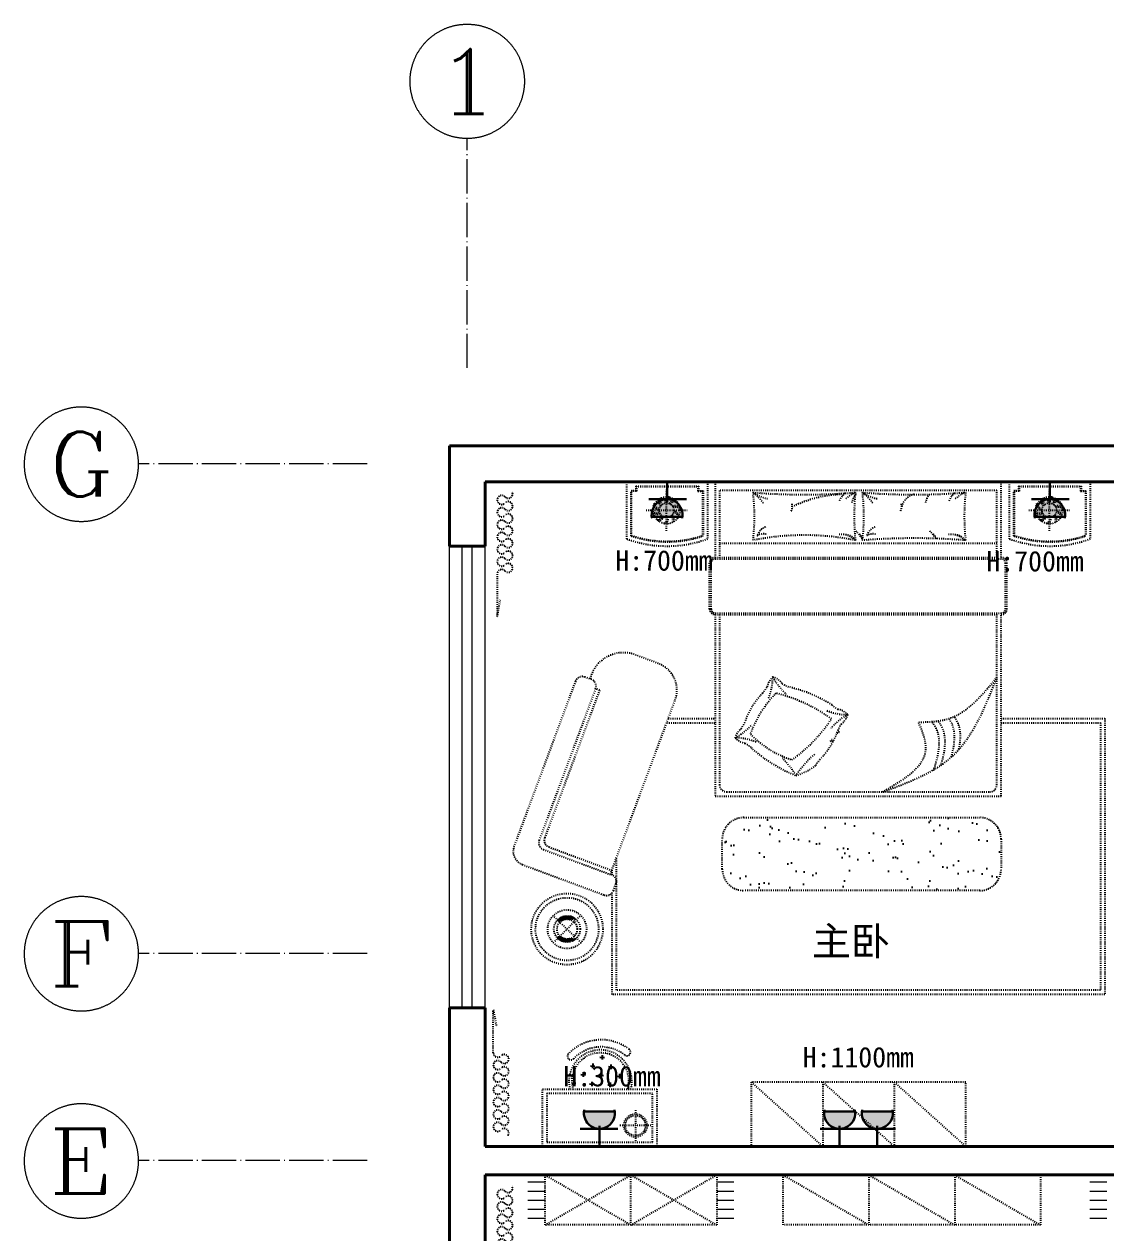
# Model space of a CAD drawing. Header units: millimetres. Extents: x -64529 to 3079702, y -28926 to 77119.
# Drawn here: x -64529 to -56962, y 11565 to 20021 of the extents above; entities that cross this region are included whole.
import ezdxf
from ezdxf.enums import TextEntityAlignment as Align

# ---------------------------------------------------------------- set-up
doc = ezdxf.new("R2010")
doc.units = ezdxf.units.MM
doc.header["$LTSCALE"] = 10
doc.linetypes.add('ACAD_ISO03W100', pattern=[30, 12, -18])
doc.linetypes.add('ACAD_ISO04W100', pattern=[30.5, 24, -3, 0.5, -3])
doc.layers.get('0').update_dxf_attribs({"color": 255})
for name, color, linetype, lineweight in [('1弱电插座布置图', 6, 'Continuous', 30), ('1强电插座布置图', 1, 'Continuous', 30), ('A__轴线', 3, 'ACAD_ISO04W100', 0), ('图层1', 7, 'Continuous', 40), ('平面', 45, 'Continuous', 5), ('门窗', 5, 'Continuous', 9)]:
    doc.layers.add(name, color=color, linetype=linetype, lineweight=lineweight)
doc.layers.add('A—缺憾分析文字', color=40, linetype='Continuous')
doc.layers.add('家具细线', color=38, linetype='Continuous')
doc.styles.add('_TCH_AXIS', font='COMPLEX', dxfattribs={"bigfont": 'GBCBIG'})
doc.styles.add('COMPLEX', font='COMPLEX')
doc.styles.get("Standard").update_dxf_attribs({"font": ''})
doc.styles.add('宋体', font='', dxfattribs={"height": 2.5})
doc.styles.get('Standard').set_extended_font_data('SimSun')
doc.styles.get('宋体').set_extended_font_data('SimSun')
pattern_1 = [(180, (-264659.79, -3001.56), (-1e-14, -63.5), [])]
pattern_2 = [(180, (-265049.79, -3001.56), (-1e-14, -63.5), [])]

# ---------------------------------------------------------------- blocks, each defined once
blk = doc.blocks.new('_AXISO')
blk.add_circle((0, 0), 0.5)
at = {"style": 'COMPLEX', "width": 1.041667}
blk.add_attdef('A', text='', height=0.56, rotation=360, dxfattribs=at).set_placement((0.74875, -0.28), (1.24875, -0.28), align=Align.FIT)
blk = doc.blocks.new('20180421.144813')
at = {"layer": 'A__轴线'}
for p, q in [((3099.5, 18862.8), (3099.5, 20468.2)), ((2398.8, 18192), (800, 18192)), ((2398.8, 14767), (800, 14767)), ((2398.8, 13317), (800, 13317))]:
    blk.add_line(p, q, dxfattribs=at)
ref = blk.add_blockref('_AXISO', (3099.5, 20868.2), dxfattribs=dict(at, xscale=800, yscale=800, zscale=800, rotation=179.9999965934954))
ref.add_attrib('A', '1', dxfattribs={"color": 7, "height": 452.5, "rotation": 360, "style": '_TCH_AXIS', "width": 2.333333}).set_placement((2873.3, 20641.9), (3325.8, 20641.9), align=Align.FIT)
ref = blk.add_blockref('_AXISO', (400, 18189.5), dxfattribs=dict(at, xscale=-800, yscale=800, zscale=800))
ref.add_attrib('A', 'G', dxfattribs={"color": 7, "height": 452.5, "style": '_TCH_AXIS', "width": 1.166667}).set_placement((173.7, 17963.2), (626.3, 17963.2), align=Align.FIT)
ref = blk.add_blockref('_AXISO', (400, 14764.5), dxfattribs=dict(at, xscale=-800, yscale=800, zscale=800))
ref.add_attrib('A', 'F', dxfattribs={"color": 7, "height": 452.5, "style": '_TCH_AXIS', "width": 1.3125}).set_placement((173.7, 14538.2), (626.3, 14538.2), align=Align.FIT)
ref = blk.add_blockref('_AXISO', (400, 13314.5), dxfattribs=dict(at, xscale=-800, yscale=800, zscale=800))
ref.add_attrib('A', 'E', dxfattribs={"color": 7, "height": 452.5, "style": '_TCH_AXIS', "width": 1.3125}).set_placement((173.7, 13088.2), (626.3, 13088.2), align=Align.FIT)
blk = doc.blocks.new('fhrhrthrthr')
at = {"layer": '1强电插座布置图', "linetype": 'ByBlock'}
h = blk.add_hatch(color=1, dxfattribs=at)
edge = h.paths.add_edge_path()
edge.add_ellipse((202250.2, 8955.8), major_axis=(-76.8, -76.8), ratio=1, start_angle=308.04278, end_angle=501.95722, ccw=False)
edge.add_line((202142.4, 8969), (202358, 8969))
at = {"layer": '1强电插座布置图', "color": 1}
for p, q in [((202142.4, 8969), (202358, 8969)), ((202114.5, 8846.9), (202377.9, 8846.9)), ((202204.9, 8857.1), (202204.9, 8857.1)), ((202250.2, 8724.2), (202250.2, 8868))]:
    blk.add_line(p, q, dxfattribs=at)
blk.add_ellipse((202250.2, 8955.8), major_axis=(0, 108.6), ratio=1, start_param=1.348329, end_param=4.934795, dxfattribs=at)

msp = doc.modelspace()

# ---------------------------------------------------------------- hatches: boundary and pattern name
at = {"lineweight": 0}
h = msp.add_hatch(dxfattribs=at)
h.set_pattern_fill('ANSI31', color=1, scale=20, angle=135, style=0)
h.set_pattern_definition(pattern_1)
h.paths.add_polyline_path([(-60884.2, 11969.9), (-61004.2, 11969.9), (-61004.2, 11619.9), (-60884.2, 11619.9)])
h = msp.add_hatch(dxfattribs=at)
h.set_pattern_fill('ANSI31', color=1, scale=20, angle=135, style=0)
h.set_pattern_definition(pattern_1)
h.paths.add_polyline_path([(-60884.2, 11969.9), (-61004.2, 11969.9), (-61004.2, 11619.9), (-60884.2, 11619.9)])
h = msp.add_hatch(dxfattribs=at)
h.set_pattern_fill('ANSI31', color=1, scale=20, angle=135, style=0)
h.set_pattern_definition(pattern_1)
h.paths.add_polyline_path([(-59684.2, 11969.9), (-59564.2, 11969.9), (-59564.2, 11619.9), (-59684.2, 11619.9)])
h = msp.add_hatch(dxfattribs=at)
h.set_pattern_fill('ANSI31', color=1, scale=20, angle=135, style=0)
h.set_pattern_definition(pattern_1)
h.paths.add_polyline_path([(-59684.2, 11969.9), (-59564.2, 11969.9), (-59564.2, 11619.9), (-59684.2, 11619.9)])
h = msp.add_hatch(dxfattribs=at)
h.set_pattern_fill('ANSI31', color=1, scale=20, angle=135, style=0)
h.set_pattern_definition(pattern_2)
h.paths.add_polyline_path([(-57074.2, 11969.9), (-56954.2, 11969.9), (-56954.2, 11619.9), (-57074.2, 11619.9)])
h = msp.add_hatch(dxfattribs=at)
h.set_pattern_fill('ANSI31', color=1, scale=20, angle=135, style=0)
h.set_pattern_definition(pattern_2)
h.paths.add_polyline_path([(-57074.2, 11969.9), (-56954.2, 11969.9), (-56954.2, 11619.9), (-57074.2, 11619.9)])
at = {"layer": 'A—缺憾分析文字', "linetype": 'ACAD_ISO03W100', "ltscale": 0.05}
h = msp.add_hatch(dxfattribs=at)
h.set_pattern_fill('AR-SAND', color=250, scale=100, angle=-126.84982, style=0)
h.set_pattern_definition([(269.349818, (-2576902.99, 2426352.37), (-200.614589, -140.353548), [0, -193.04, 0, -215.9, 0, -206.375]), (299.349818, (-2576903, 2426352.37), (-152.011425, -394.803595), [0, -104.14, 0, -173.99, 0, -66.675]), (339.349818, (-2576996.67, 2426477.37), (236.611789, -316.911044), [0, -63.5, 0, -228.6, 0, -298.45]), (349.349818, (-2576996.67, 2426477.37), (139.764723, -372.350382), [0, -31.75, 0, -149.86, 0, -171.45])])
h.paths.add_polyline_path([(-59495, 13959.7, -0.414214), (-59645, 14109.7), (-59645, 14319.9, -0.414214), (-59495, 14469.9), (-57844.1, 14469.9, -0.414214), (-57694.1, 14319.9), (-57694.1, 14109.7, -0.414214), (-57844.1, 13959.7)])
h = msp.add_hatch(dxfattribs=at)
h.set_pattern_fill('CROSS', color=250, scale=10, angle=87.35897, style=0)
h.set_pattern_definition([(267.35897, (-63432.45, 37100.49), (60.50657, -66.35853), [31.75, -95.25]), (357.35897, (-63449.04, 37085.366), (66.35853, 60.50657), [31.75, -95.25])])
edge = h.paths.add_edge_path()
edge.add_line((-60305.1, 12569.9), (-60690.1, 12569.9))
edge.add_arc((-60497.6, 12624.3), 200, -15.77645, 195.77645, ccw=False)

# ---------------------------------------------------------------- linework, layer by layer
at = {"layer": 'A—缺憾分析文字', "color": 250, "linetype": 'ACAD_ISO03W100', "ltscale": 0.05}
for p, q in [((-60249, 16756.9), (-60282, 16756.9)), ((-60246, 16753.9), (-60282, 16753.9)), ((-60249, 16789.9), (-60249, 16756.9)), ((-60246, 16789.9), (-60246, 16753.9)), ((-60034.2, 16475.7), (-60034.2, 16764.1)), ((-59815.4, 16789.9), (-59815.4, 16753.9)), ((-59815.4, 16753.9), (-59779.4, 16753.9)), ((-59812.4, 16789.9), (-59812.4, 16756.9)), ((-59812.4, 16756.9), (-59779.4, 16756.9)), ((-59694.1, 16819.9), (-59694.1, 16289.9)), ((-59694.1, 16819.9), (-57694.1, 16819.9)), ((-58844.1, 16758.1), (-59664.1, 16758.1)), ((-59664.1, 16758.1), (-59664.1, 16289.9)), ((-58844.1, 16758.1), (-59619.6, 16758.1)), ((-57724.1, 16758.1), (-58844.1, 16758.1)), ((-57724.1, 16289.9), (-57724.1, 16758.1)), ((-57694.1, 16289.9), (-57694.1, 16819.9)), ((-57571.8, 16756.9), (-57604.8, 16756.9)), ((-57568.8, 16753.9), (-57604.8, 16753.9)), ((-57571.8, 16789.9), (-57571.8, 16756.9)), ((-57568.8, 16789.9), (-57568.8, 16753.9)), ((-57357, 16475.7), (-57357, 16764.1)), ((-57138.1, 16789.9), (-57138.1, 16753.9)), ((-57138.1, 16753.9), (-57102.1, 16753.9)), ((-57135.1, 16789.9), (-57135.1, 16756.9)), ((-57135.1, 16756.9), (-57102.1, 16756.9)), ((-60178.4, 16619.9), (-59890, 16619.9)), ((-57501.2, 16619.9), (-57212.8, 16619.9)), ((-59664.1, 16389.9), (-57724.1, 16389.9)), ((-59733.8, 15930.1), (-59733.8, 16249.7)), ((-59723.8, 15930.1), (-59723.8, 16249.7)), ((-59693.8, 16289.9), (-57724.1, 16289.9)), ((-59693.8, 16279.9), (-57693.8, 16279.9)), ((-57663.8, 15930.1), (-57663.8, 16249.7)), ((-57653.8, 15930.1), (-57653.8, 16249.7)), ((-59693.8, 15899.9), (-57693.8, 15899.9)), ((-59694.1, 15889.9), (-59694.1, 14619.9)), ((-59693.8, 15889.9), (-57724.1, 15889.9)), ((-59664.1, 15889.9), (-59664.1, 14699.9)), ((-57724.1, 14699.9), (-57724.1, 15889.9)), ((-57694.1, 14619.9), (-57694.1, 15889.9)), ((-60092.7, 15548.4), (-60233.3, 15600.7)), ((-60672.4, 15423.9), (-61101.6, 14269.8)), ((-60559.7, 15435.4), (-60606.5, 15452.8)), ((-60531.8, 15371.7), (-60926.1, 14311.3)), ((-60503.7, 15361.2), (-60887.6, 14328.9)), ((-60503.7, 15361.2), (-60531.8, 15371.7)), ((-60428, 14072.7), (-59975, 15291.2)), ((-59614.1, 14649.9), (-57774.1, 14649.9)), ((-59694.1, 14619.9), (-57694.1, 14619.9)), ((-60896.7, 14247), (-60418.7, 14069.2)), ((-60858.1, 14264.6), (-60417.6, 14100.8)), ((-61042.7, 14141.2), (-60470.9, 13928.6)), ((-60406.6, 13958.1), (-60389.2, 14005)), ((-60821.3, 13776.4), (-60640.6, 13603.2)), ((-60642.5, 13778.3), (-60819.4, 13601.3)), ((-60771.7, 13747.4), (-60802.4, 13747.4)), ((-60768.5, 13749.5), (-60800.6, 13749.5)), ((-60764.9, 13751.6), (-60798.7, 13751.6)), ((-60760.7, 13753.7), (-60796.8, 13753.7)), ((-60755.7, 13755.8), (-60794.6, 13755.8)), ((-60749, 13758), (-60792.3, 13758)), ((-60736.8, 13760.1), (-60789.9, 13760.1)), ((-60674.6, 13762.2), (-60787.3, 13762.2)), ((-60677.5, 13764.3), (-60784.5, 13764.3)), ((-60680.5, 13766.4), (-60781.4, 13766.4)), ((-60683.9, 13768.6), (-60778, 13768.6)), ((-60687.7, 13770.7), (-60774.2, 13770.7)), ((-60772.1, 13771.8), (-60772.1, 13747.1)), ((-60691.9, 13772.8), (-60770, 13772.8)), ((-60769.9, 13772.8), (-60769.9, 13748.6)), ((-60767.8, 13773.8), (-60767.8, 13749.9)), ((-60765.7, 13774.7), (-60765.7, 13751.2)), ((-60696.7, 13774.9), (-60765.2, 13774.9)), ((-60763.6, 13775.5), (-60763.6, 13752.3)), ((-60761.5, 13776.3), (-60761.5, 13753.4)), ((-60759.3, 13777), (-60759.3, 13754.4)), ((-60702.6, 13777), (-60759.3, 13777)), ((-60757.2, 13777.7), (-60757.2, 13755.3)), ((-60755.1, 13778.3), (-60755.1, 13756.1)), ((-60753, 13778.9), (-60736.7, 13756.8)), ((-60750.9, 13779.4), (-60750.9, 13757.5)), ((-60748.7, 13779.8), (-60748.7, 13758)), ((-60746.6, 13780.2), (-60746.6, 13758.6)), ((-60744.5, 13780.5), (-60744.5, 13759)), ((-60742.4, 13780.8), (-60742.4, 13759.4)), ((-60740.3, 13781.1), (-60740.3, 13759.7)), ((-60738.1, 13781.3), (-60738.1, 13760)), ((-60736, 13781.4), (-60736, 13760.1)), ((-60733.9, 13781.5), (-60733.9, 13760.3)), ((-60731.8, 13781.5), (-60731.8, 13760.3)), ((-60729.7, 13781.5), (-60729.7, 13760.3)), ((-60727.6, 13781.5), (-60727.6, 13760.2)), ((-60725.4, 13781.4), (-60725.4, 13760.1)), ((-60672, 13760.1), (-60725.2, 13760.1)), ((-60723.3, 13781.2), (-60723.3, 13759.9)), ((-60721.2, 13781), (-60721.2, 13759.6)), ((-60719.1, 13780.8), (-60719.1, 13759.3)), ((-60717, 13780.5), (-60717, 13758.9)), ((-60772.7, 13632.9), (-60803, 13632.9)), ((-60771.7, 13632.2), (-60802.4, 13632.2)), ((-60769.6, 13630.8), (-60801.2, 13630.8)), ((-60768.5, 13630.1), (-60800.6, 13630.1)), ((-60766.2, 13628.7), (-60799.4, 13628.7)), ((-60764.9, 13628), (-60798.7, 13628)), ((-60762.2, 13626.6), (-60797.4, 13626.6)), ((-60760.7, 13625.9), (-60796.8, 13625.9)), ((-60757.5, 13624.5), (-60795.4, 13624.5)), ((-60755.7, 13623.7), (-60794.6, 13623.7)), ((-60751.6, 13622.4), (-60793.1, 13622.4)), ((-60749, 13621.6), (-60792.3, 13621.6)), ((-60742.6, 13620.2), (-60790.8, 13620.2)), ((-60736.8, 13619.5), (-60789.9, 13619.5)), ((-60673.7, 13618.1), (-60788.2, 13618.1)), ((-60674.6, 13617.4), (-60787.3, 13617.4)), ((-60676.5, 13616), (-60785.4, 13616)), ((-60677.5, 13615.3), (-60784.5, 13615.3)), ((-60772.1, 13632.5), (-60772.1, 13607.8)), ((-60772.1, 13607.8), (-60772.1, 13632.5)), ((-60769.9, 13606.7), (-60769.9, 13631)), ((-60767.8, 13605.8), (-60767.8, 13629.7)), ((-60765.7, 13604.9), (-60765.7, 13628.4)), ((-60763.6, 13604.1), (-60763.6, 13627.3)), ((-60761.5, 13603.3), (-60761.5, 13626.2)), ((-60759.3, 13602.6), (-60759.3, 13625.2)), ((-60757.2, 13601.9), (-60757.2, 13624.3)), ((-60755.1, 13601.3), (-60755.1, 13623.5)), ((-60753, 13600.7), (-60753, 13622.8)), ((-60750.9, 13600.2), (-60750.9, 13622.1)), ((-60748.7, 13599.8), (-60748.7, 13621.5)), ((-60746.6, 13599.4), (-60746.6, 13621)), ((-60744.5, 13599.1), (-60744.5, 13620.6)), ((-60742.4, 13598.8), (-60742.4, 13620.2)), ((-60740.3, 13598.5), (-60740.3, 13619.9)), ((-60738.1, 13598.3), (-60738.1, 13619.6)), ((-60736, 13598.2), (-60736, 13619.5)), ((-60733.9, 13598.1), (-60733.9, 13619.3)), ((-60731.8, 13598.1), (-60731.8, 13619.3)), ((-60729.7, 13598.1), (-60729.7, 13619.3)), ((-60727.6, 13598.1), (-60727.6, 13619.3)), ((-60725.4, 13598.2), (-60725.4, 13619.5)), ((-60672, 13619.5), (-60725.2, 13619.5)), ((-60723.3, 13598.4), (-60723.3, 13619.7)), ((-60721.2, 13598.6), (-60721.2, 13619.9)), ((-60719.1, 13598.8), (-60719.1, 13620.3)), ((-60717, 13599.1), (-60717, 13620.7)), ((-60679.5, 13613.9), (-60782.5, 13613.9)), ((-60680.5, 13613.1), (-60781.4, 13613.1)), ((-60682.7, 13611.8), (-60779.2, 13611.8)), ((-60683.9, 13611), (-60778, 13611)), ((-60686.3, 13609.6), (-60775.6, 13609.6)), ((-60687.7, 13608.9), (-60774.2, 13608.9)), ((-60690.4, 13607.5), (-60771.5, 13607.5)), ((-60691.9, 13606.8), (-60770, 13606.8)), ((-59441.9, 12619.9), (-58941.9, 12169.9)), ((-58941.9, 12619.9), (-58941.9, 12169.9)), ((-58941.9, 12619.9), (-58441.9, 12169.9)), ((-58441.9, 12619.9), (-58441.9, 12169.9)), ((-58441.9, 12619.9), (-57941.9, 12169.9)), ((-60902.4, 12169.9), (-60902.4, 12569.9)), ((-60902.4, 12569.9), (-60102.4, 12569.9)), ((-60102.4, 12569.9), (-60102.4, 12169.9)), ((-60252.6, 12423.6), (-60252.6, 12207.6)), ((-60144.6, 12315.6), (-60360.6, 12315.6)), ((-60284.2, 11619.9), (-60284.2, 11969.9)), ((-60284.2, 11619.9), (-60284.2, 11969.9)), ((-59219.2, 11969.9), (-58619.2, 11619.9)), ((-59219.2, 11969.9), (-58619.2, 11619.9)), ((-58619.2, 11969.9), (-58619.2, 11619.9)), ((-58619.2, 11969.9), (-58019.2, 11619.9)), ((-58619.2, 11969.9), (-58619.2, 11619.9)), ((-58619.2, 11969.9), (-58019.2, 11619.9)), ((-58019.2, 11969.9), (-58019.2, 11619.9)), ((-58019.2, 11969.9), (-57419.2, 11619.9)), ((-58019.2, 11969.9), (-58019.2, 11619.9)), ((-58019.2, 11969.9), (-57419.2, 11619.9))]:
    msp.add_line(p, q, dxfattribs=at)
for points in [[(-61115.7, 16751.6, -0.892379), (-61165.3, 16714.1, 2.5), (-61165.3, 16670.9, -2.5), (-61165.3, 16627.7, 0.677033), (-61219.3, 16606.1, 0.677033), (-61165.3, 16584.5, -2.5), (-61165.3, 16541.3, 2.5), (-61165.3, 16498.1, -2.5), (-61165.3, 16454.9, 2.5), (-61165.3, 16411.7, -2.5), (-61165.3, 16368.5, 2.5), (-61165.3, 16325.3, -2.5), (-61165.3, 16282.1, 2.5), (-61165.3, 16238.9, -2.5), (-61165.3, 16195.7, 0.677033), (-61219.3, 16174.1), (-61219.3, 15873.8), (-61197.5, 15993.5)], [(-59779.4, 16756.9), (-59779.4, 16440.8, -0.162868), (-60282, 16440.8), (-60282, 16756.9)], [(-59782.4, 16756.9), (-59782.4, 16443, -0.161328), (-60279, 16443), (-60279, 16756.9)], [(-57102.1, 16756.9), (-57102.1, 16440.8, -0.162868), (-57604.8, 16440.8), (-57604.8, 16756.9)], [(-57105.1, 16756.9), (-57105.1, 16443, -0.161328), (-57601.8, 16443), (-57601.8, 16756.9)], [(-61143.1, 12247, 0.892379), (-61192.8, 12284.6, -2.5), (-61192.8, 12327.8, 2.5), (-61192.8, 12371, -0.677033), (-61246.8, 12392.6, -0.677033), (-61192.8, 12414.2, 2.5), (-61192.8, 12457.4, -2.5), (-61192.8, 12500.6, 2.5), (-61192.8, 12543.8, -2.5), (-61192.8, 12587, 2.5), (-61192.8, 12630.2, -2.5), (-61192.8, 12673.4, 2.5), (-61192.8, 12716.6, -2.5), (-61192.8, 12759.8, 2.5), (-61192.8, 12803, -0.677033), (-61246.8, 12824.6), (-61246.8, 13124.9), (-61224.9, 13005.1)], [(-61115.7, 11894.1, -0.892379), (-61165.3, 11856.6, 2.5), (-61165.3, 11813.4, -2.5), (-61165.3, 11770.2, 0.677033), (-61219.3, 11748.6, 0.677033), (-61165.3, 11727, -2.5), (-61165.3, 11683.8, 2.5), (-61165.3, 11640.6, -2.5), (-61165.3, 11597.4, 2.5), (-61165.3, 11554.2, -2.5), (-61165.3, 11511, 2.5), (-61165.3, 11467.8, -2.5), (-61165.3, 11424.6, 2.5), (-61165.3, 11381.4, -2.5), (-61165.3, 11338.2, 0.677033), (-61219.3, 11316.6), (-61219.3, 11016.3), (-61197.5, 11136)]]:
    msp.add_lwpolyline(points, format="xyb", dxfattribs=at)
for points in [[(-60312, 16419.9), (-60312, 16819.9), (-59749.4, 16819.9), (-59749.4, 16419.9, -0.177717)], [(-57634.8, 16419.9), (-57634.8, 16819.9), (-57072.1, 16819.9), (-57072.1, 16419.9, -0.177717)], [(-57694.1, 14319.9), (-57694.1, 14109.7, -0.414214), (-57844.1, 13959.7), (-59495, 13959.7, -0.414214), (-59645, 14109.7), (-59645, 14319.9, -0.414214), (-59495, 14469.9), (-57844.1, 14469.9, -0.414214)]]:
    msp.add_lwpolyline(points, format="xyb", close=True, dxfattribs=at)
for points in [[(-60249, 16789.9), (-59812.4, 16789.9)], [(-60249, 16786.9), (-59812.4, 16786.9)], [(-57571.8, 16789.9), (-57135.1, 16789.9)], [(-57571.8, 16786.9), (-57135.1, 16786.9)], [(-57694.1, 15163.2), (-56969.5, 15163.2), (-56969.5, 13233.1), (-60414.2, 13233.1), (-60414.2, 13684.7)], [(-60022.6, 15163.2), (-59694.1, 15163.2)], [(-57694.1, 15133.2), (-56999.5, 15133.2), (-56999.5, 13263.1), (-60384.2, 13263.1), (-60384.2, 14190.5)], [(-60033.7, 15133.2), (-59694.1, 15133.2)], [(-60414.2, 14067.3), (-60414.2, 14109.9)], [(-60414.2, 13684.7), (-60414.2, 13944.6)], [(-60884.2, 11969.9), (-60284.2, 11619.9), (-59684.2, 11969.9)], [(-60884.2, 11619.9), (-60284.2, 11969.9), (-59684.2, 11619.9)], [(-60884.2, 11969.9), (-60284.2, 11619.9), (-59684.2, 11969.9)], [(-60884.2, 11619.9), (-60284.2, 11969.9), (-59684.2, 11619.9)]]:
    msp.add_lwpolyline(points, dxfattribs=at)
for points in [[(-59441.9, 12169.9), (-57941.9, 12169.9), (-57941.9, 12619.9), (-59441.9, 12619.9)], [(-60872.4, 12199.9), (-60132.4, 12199.9), (-60132.4, 12539.9), (-60872.4, 12539.9)], [(-60884.2, 11969.9), (-59684.2, 11969.9), (-59684.2, 11619.9), (-60884.2, 11619.9)], [(-60884.2, 11969.9), (-59684.2, 11969.9), (-59684.2, 11619.9), (-60884.2, 11619.9)], [(-59219.2, 11969.9), (-57419.2, 11969.9), (-57419.2, 11619.9), (-59219.2, 11619.9)], [(-59219.2, 11969.9), (-57419.2, 11969.9), (-57419.2, 11619.9), (-59219.2, 11619.9)]]:
    msp.add_lwpolyline(points, close=True, dxfattribs=at)
for centre, radius in [((-60034.2, 16619.9), 94.2), ((-60034.2, 16619.9), 51), ((-57357, 16619.9), 94.2), ((-57357, 16619.9), 51), ((-60731, 13689.8), 250), ((-60731, 13689.8), 220), ((-60731, 13689.8), 135.5), ((-60731, 13689.8), 91.7), ((-60731, 13689.8), 70.5), ((-60252.6, 12315.6), 81), ((-60252.6, 12315.6), 71)]:
    msp.add_circle(centre, radius, dxfattribs=at)
for centre, radius, start, end in [((-60850.3, 16577.2), 1430.7, 353.29311, 6.70689), ((-59071.5, 21271.2), 4541, 265.47989, 274.52011), ((-59251.6, 17023.7), 331.1, 237.53791, 257.5233), ((-59679.9, 16431.8), 400.6, 36.49353, 51.27919), ((-58608.5, 16515.3), 252, 114.64565, 134.15848), ((-57116.4, 16577.2), 1606, 174.02798, 185.97202), ((-60084.8, 16577.2), 1430.7, 353.29311, 6.70689), ((-58303.5, 21335.2), 4605, 265.51143, 274.48857), ((-58914.4, 16431.8), 400.6, 36.49353, 51.27919), ((-58486.1, 17023.7), 331.1, 237.53791, 257.5233), ((-57843, 16515.3), 252, 114.64565, 134.15848), ((-56345.9, 16577.2), 1606, 174.02798, 185.97202), ((-60079.8, 16679.9), 46.2, 196.30017, 256.53802), ((-60032.7, 16693.1), 60.5, 172.17003, 218.48975), ((-60031.8, 16689.1), 46.2, 160.30017, 220.53802), ((-59986, 16672.1), 60.5, 136.17003, 182.48975), ((-59991.5, 16674.5), 46.2, 124.30017, 184.53802), ((-59964.5, 16633.8), 60.5, 100.17003, 146.48975), ((-59967.6, 16639), 46.2, 88.30017, 148.53802), ((-59238.2, 16649.3), 83.1, 335.89274, 16.11919), ((-58786.1, 15907.3), 823.6, 92.30302, 116.63719), ((-58695.8, 16633.1), 139.9, 130.53543, 160.35581), ((-58610.2, 16651.6), 130, 141.8174, 169.89867), ((-58472.7, 16649.3), 83.1, 335.89274, 16.11919), ((-58281.7, 16622.2), 110.3, 101.52055, 168.86895), ((-58094.7, 16651.6), 130, 141.8174, 169.89867), ((-57930.3, 16633.1), 139.9, 130.53543, 160.35581), ((-57402.6, 16679.9), 46.2, 196.30017, 256.53802), ((-57355.5, 16693.1), 60.5, 172.17003, 218.48975), ((-57354.5, 16689.1), 46.2, 160.30017, 220.53802), ((-57308.7, 16672.1), 60.5, 136.17003, 182.48975), ((-57314.3, 16674.5), 46.2, 124.30017, 184.53802), ((-57287.3, 16633.8), 60.5, 100.17003, 146.48975), ((-57290.4, 16639), 46.2, 88.30017, 148.53802), ((-60106.2, 16646.2), 46.2, 232.30017, 292.53802), ((-60105.6, 16652.2), 60.5, 244.17003, 290.48975), ((-60075.8, 16684.5), 60.5, 208.17003, 254.48975), ((-60100.8, 16600.8), 46.2, 268.30017, 328.53802), ((-60036.6, 16550.7), 46.2, 340.30017, 40.53802), ((-60042.5, 16549.3), 60.5, 352.17003, 38.48975), ((-59969.7, 16590.2), 60.5, 64.17003, 110.48975), ((-59969.1, 16596.2), 46.2, 52.30017, 112.53802), ((-59995.5, 16562.4), 46.2, 16.30017, 76.53802), ((-59999.5, 16557.9), 60.5, 28.17003, 74.48975), ((-57428.9, 16646.2), 46.2, 232.30017, 292.53802), ((-57428.4, 16652.2), 60.5, 244.17003, 290.48975), ((-57398.6, 16684.5), 60.5, 208.17003, 254.48975), ((-57423.6, 16600.8), 46.2, 268.30017, 328.53802), ((-57359.4, 16550.7), 46.2, 340.30017, 40.53802), ((-57365.3, 16549.3), 60.5, 352.17003, 38.48975), ((-57292.4, 16590.2), 60.5, 64.17003, 110.48975), ((-57291.9, 16596.2), 46.2, 52.30017, 112.53802), ((-57318.2, 16562.4), 46.2, 16.30017, 76.53802), ((-57322.2, 16557.9), 60.5, 28.17003, 74.48975), ((-60103.9, 16606), 60.5, 280.17003, 326.48975), ((-60076.9, 16565.3), 46.2, 304.30017, 4.53802), ((-60082.4, 16567.7), 60.5, 316.17003, 2.48975), ((-59297.7, 16402.5), 111.1, 114.2916, 160.9896), ((-58532.2, 16402.5), 111.1, 114.2916, 160.9896), ((-57426.7, 16606), 60.5, 280.17003, 326.48975), ((-57399.6, 16565.3), 46.2, 304.30017, 4.53802), ((-57405.2, 16567.7), 60.5, 316.17003, 2.48975), ((-59071.5, 14631.7), 1814.1, 78.6224, 101.3776), ((-59355.4, 16379.2), 76, 76.48229, 128.55627), ((-58811.3, 16314.5), 136.7, 44.40604, 96.83423), ((-58785.7, 16362.2), 86.6, 33.63488, 90.84559), ((-59004, 16177.7), 417.5, 36.20852, 45.08491), ((-58695.2, 16424.3), 28, 353.75428, 77.21866), ((-58303.5, 11859.1), 4565.3, 85.47234, 94.52766), ((-58589.9, 16379.2), 76, 76.48229, 128.55627), ((-58488.5, 16177.7), 417.5, 36.20852, 45.08491), ((-58179.7, 16424.3), 28, 353.75428, 77.21866), ((-58045.8, 16314.5), 136.7, 44.40604, 96.83423), ((-58020.2, 16362.2), 86.6, 33.63488, 90.84559), ((-59694.1, 16249.6), 40.3, 90.42962, 179.83928), ((-59694.1, 16249.6), 30.3, 89.42774, 179.78587), ((-57694.1, 16249.6), 30.3, 0.21413, 90.57226), ((-57694.1, 16249.6), 40.3, 0.16072, 89.57038), ((-59693.5, 15930.2), 40.3, 180.16914, 269.56196), ((-59693.5, 15930.2), 30.3, 180.22534, 269.41641), ((-57694.1, 15930.2), 40.3, 269.56197, 359.83086), ((-57694.1, 15930.2), 30.3, 269.41642, 359.77466), ((-60336.5, 15383.3), 240.6, 64.60879, 166.53079), ((-60162.4, 15360.9), 200, 339.6039, 69.6039), ((-60624.7, 15404.6), 51.5, 69.32723, 157.94012), ((-60575, 15390.7), 47.2, 336.17643, 71.02291), ((-59216.5, 15363), 117.1, 129.47264, 169.6505), ((-59703.9, 15464), 413.1, 337.6615, 358.52718), ((-59326.5, 15331.7), 126.7, 37.4397, 73.6804), ((-58924.3, 15643.7), 413.1, 207.43255, 228.29822), ((-59121.7, 15547.6), 173.6, 233.11183, 250.56079), ((-58991.9, 14972.5), 522.5, 135.13065, 161.38844), ((-58706.4, 14789.2), 788.3, 135.63302, 160.24697), ((-59486.6, 15462.2), 173.6, 315.77185, 333.2208), ((-59545.2, 14235.6), 1138.6, 54.31033, 76.0096), ((-59401.3, 14426.5), 982.8, 57.83031, 76.95616), ((-58756.5, 15382.4), 173.6, 225.58539, 243.03435), ((-58860.1, 15103.4), 126.7, 42.46578, 78.70648), ((-59651, 15196.5), 173.6, 323.29829, 340.74724), ((-59774.9, 15751.4), 1071.7, 305.1065, 326.52726), ((-58757.3, 15601.9), 413.1, 247.84796, 268.71363), ((-58575, 14822.9), 413.1, 117.619, 138.48468), ((-58903.1, 15237.7), 145, 308.77541, 340.35713), ((-59746.8, 15395), 413.1, 297.619, 318.48468), ((-59437.7, 14995.5), 122.3, 127.29372, 164.09733), ((-58940.7, 15549.2), 708.8, 224.30906, 252.10147), ((-59332.2, 15244.9), 522.5, 315.13065, 341.38844), ((-58836.5, 15071.4), 8.99, 232.81497, 87.63061), ((-58673.1, 15020.9), 173.6, 143.29829, 160.74724), ((-59564.6, 14616), 413.1, 67.84796, 88.71363), ((-59461.8, 15114.6), 126.7, 222.46578, 258.70648), ((-59565.4, 14835.5), 173.6, 45.58539, 63.03435), ((-58879.4, 15006.9), 8.29, 319.67079, 220.32921), ((-58716.6, 15778.2), 1095, 228.38179, 247.76439), ((-58541.9, 14369.7), 709.1, 130.24786, 146.16467), ((-59497.6, 14574.2), 413.1, 27.43255, 48.29822), ((-59271.9, 15222.1), 478.7, 287.12223, 305.71298), ((-58837.5, 14755.1), 173.6, 135.77185, 153.2208), ((-59614.1, 14699.9), 50, 180, 270), ((-57774.1, 14699.9), 50, 270, 0), ((-60879.3, 14293.8), 50, 159.6039, 249.6039), ((-60840.7, 14311.5), 50, 159.60361, 249.6039), ((-61007.8, 14235), 100, 159.6039, 249.6039), ((-60436.1, 14022.4), 50, 339.6039, 69.6039), ((-60453.5, 13975.5), 50, 249.6039, 339.6039), ((-60491.4, 12595.3), 320, 52.64984, 136.08288), ((-60491.4, 12595.3), 270, 52.28151, 135.89532), ((-60703.6, 12800.2), 25, 134.89854, 317.09556), ((-60497.6, 12624.3), 220, 345.69002, 194.30998), ((-60497.6, 12624.3), 200, 344.22355, 195.77645), ((-60311.7, 12829.2), 25, 230.32482, 54.63774)]:
    msp.add_arc(centre, radius, start, end, dxfattribs=at)
for points in [[(-58523.5, 14649.9), (-58030.5, 14905), (-57724.1, 15449.9)], [(-58270.7, 15137.3), (-58063.6, 15162.1), (-57724.1, 15449.9)], [(-58523.5, 14649.9), (-58221, 14946.5), (-58270.7, 15137.3)]]:
    msp.add_spline(points, degree=3, dxfattribs=at)
for points, knots in [([(-58168, 14799.7), (-58157.7, 14824.4), (-58103.2, 15009.4), (-58139.1, 15091.5), (-58178.4, 15141.3)], [56.721131, 56.721131, 56.721131, 56.721131, 123.759804, 347.966991, 347.966991, 347.966991, 347.966991]), ([(-58116.5, 14833.8), (-58109, 14856.9), (-58064.9, 15020), (-58096.9, 15096.4), (-58135.4, 15145.9)], [77.544423, 77.544423, 77.544423, 77.544423, 123.759804, 344.96763, 344.96763, 344.96763, 344.96763]), ([(-58043, 14893.1), (-58038.3, 14909.6), (-58004.6, 15044.8), (-58026.8, 15116.2), (-58059.1, 15163.7)], [94.184049, 94.184049, 94.184049, 94.184049, 123.759804, 323.391411, 323.391411, 323.391411, 323.391411]), ([(-57989.2, 14949.5), (-57989.2, 14949.7), (-57964.8, 15066.3), (-57987.5, 15129.2), (-58022.9, 15177.6)], [123.470143, 123.470143, 123.470143, 123.470143, 123.759804, 333.885866, 333.885866, 333.885866, 333.885866])]:
    msp.add_open_spline(points, degree=3, knots=knots, dxfattribs=at)
at = {"layer": '图层1', "color": 255, "lineweight": 40}
for p, q in [((-61554.2, 17069.9), (-43574.2, 17069.9)), ((-61554.2, 17069.9), (-61554.2, 16369.9)), ((-61304.2, 16819.9), (-51554.2, 16819.9)), ((-61304.2, 16819.9), (-61304.2, 16369.9)), ((-61554.2, 16369.9), (-61304.2, 16369.9)), ((-61554.2, 13139.9), (-61304.2, 13139.9)), ((-61554.2, 13139.9), (-61554.2, 11509.9)), ((-61304.2, 13139.9), (-61304.2, 12169.9)), ((-61304.2, 12169.9), (-55734.2, 12169.9)), ((-61304.2, 11969.9), (-55534.2, 11969.9)), ((-61304.2, 11969.9), (-61304.2, 11509.9))]:
    msp.add_line(p, q, dxfattribs=at)
at = {"layer": '平面', "color": 251, "lineweight": 0}
for p, q in [((-61464.2, 13139.9), (-61464.2, 16369.9)), ((-61394.2, 13139.9), (-61394.2, 16369.9))]:
    msp.add_line(p, q, dxfattribs=at)
at = {"layer": '门窗', "lineweight": 15}
for p, q in [((-61554.2, 13139.9), (-61554.2, 16369.9)), ((-61304.2, 13139.9), (-61304.2, 16369.9))]:
    msp.add_line(p, q, dxfattribs=at)

# ---------------------------------------------------------------- block references
at = {"layer": '1弱电插座布置图', "color": 7, "rotation": 180}
for p in [(142219.5, 25544.1), (144896.7, 25544.1)]:
    msp.add_blockref('fhrhrthrthr', p, dxfattribs=at)
at = {"layer": '1弱电插座布置图', "color": 7}
for p in [(-262754.3, 3445.7), (-261074.6, 3445.7), (-260811.2, 3445.7)]:
    msp.add_blockref('fhrhrthrthr', p, dxfattribs=at)
at = {"layer": 'A__轴线', "color": 255}
msp.add_blockref('20180421.144813', (-64528.7, -1247.1), dxfattribs=at)

# ---------------------------------------------------------------- texts
at = {"layer": '1弱电插座布置图', "color": 45, "char_height": 142.88, "width": 2002.012, "attachment_point": 1}
for s, insert in [('H:700mm', (-60393.1, 16340.6, 0)), ('H:700mm', (-57797, 16335.6, 0)), ('H:1100mm', (-59082.1, 12865.3, 0)), ('H:300mm', (-60756.2, 12732.5, 0))]:
    msp.add_mtext(s, dxfattribs=dict(at, insert=insert))
at = {"layer": 'A—缺憾分析文字', "color": 250, "linetype": 'ACAD_ISO03W100', "ltscale": 0.05, "text_generation_flag": 2, "flags": 9}
for tag, s in [('YSIZE', '600'), ('XSIZE', '1600')]:
    msp.add_attdef(tag, (-58942.5, 14620.4), s, height=0.5, rotation=180, dxfattribs=at)
at = {"layer": '家具细线', "color": 252, "lineweight": 5, "style": '宋体'}
msp.add_text('主卧', height=200, dxfattribs=at).set_placement((-59017.9, 13505.3))

doc.saveas('drawing.dxf')
